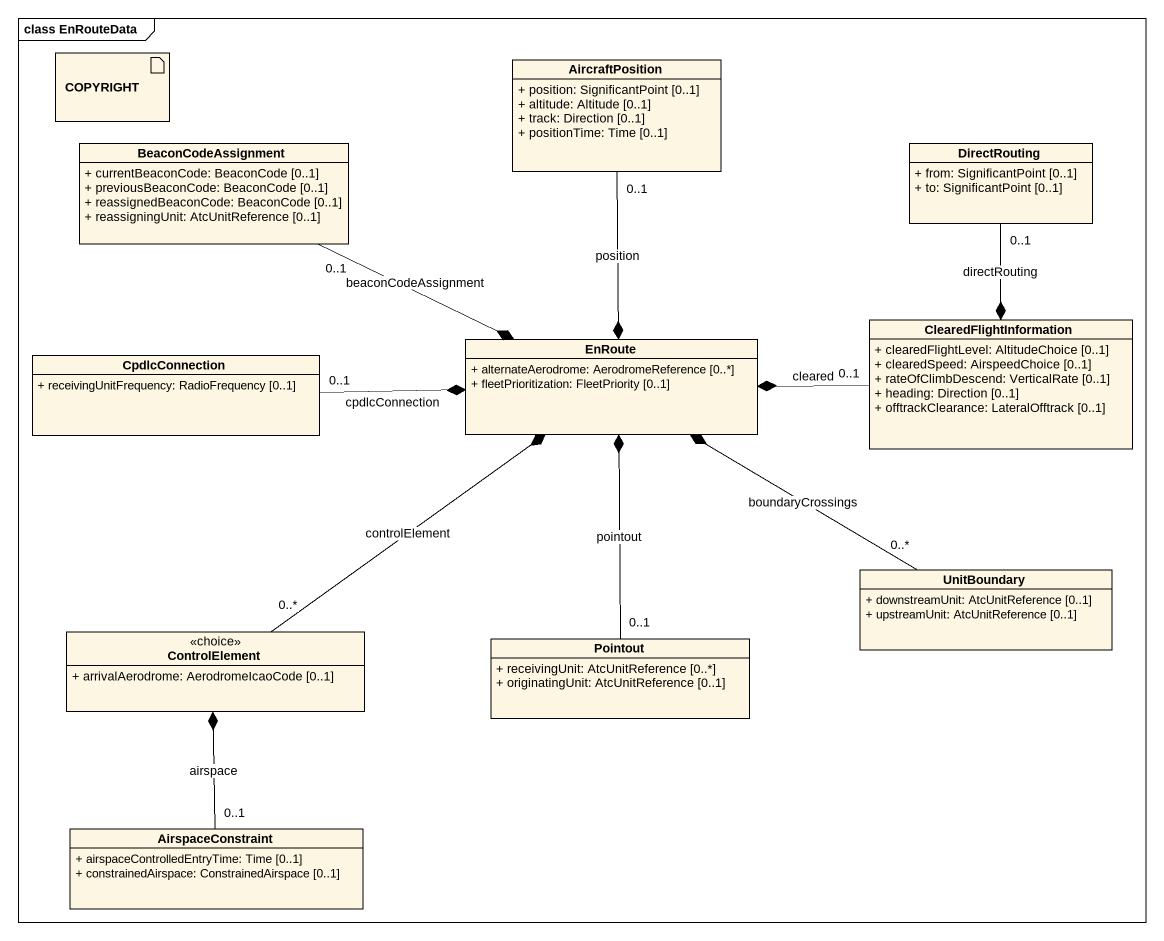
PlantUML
@startuml
mainframe class EnRouteData
allowmixing
hide circle
hide empty members
skinparam classAttributeIconSize 0
artifact COPYRIGHT
class AircraftPosition {
  + position: SignificantPoint [0..1]
  + altitude: Altitude [0..1]
  + track: Direction [0..1]
  + positionTime: Time [0..1]
}
class BeaconCodeAssignment {
  + currentBeaconCode: BeaconCode [0..1]
  + previousBeaconCode: BeaconCode [0..1]
  + reassignedBeaconCode: BeaconCode [0..1]
  + reassigningUnit: AtcUnitReference [0..1]
}
class DirectRouting {
  + from: SignificantPoint [0..1]
  + to: SignificantPoint [0..1]
}
class CpdlcConnection {
  + receivingUnitFrequency: RadioFrequency [0..1]
}
class EnRoute {
  + alternateAerodrome: AerodromeReference [0..*]
  + fleetPrioritization: FleetPriority [0..1]
}
class ClearedFlightInformation {
  + clearedFlightLevel: AltitudeChoice [0..1]
  + clearedSpeed: AirspeedChoice [0..1]
  + rateOfClimbDescend: VerticalRate [0..1]
  + heading: Direction [0..1]
  + offtrackClearance: LateralOfftrack [0..1]
}
class UnitBoundary {
  + downstreamUnit: AtcUnitReference [0..1]
  + upstreamUnit: AtcUnitReference [0..1]
}
class ControlElement <<choice>> {
  + arrivalAerodrome: AerodromeIcaoCode [0..1]
}
class Pointout {
  + receivingUnit: AtcUnitReference [0..*]
  + originatingUnit: AtcUnitReference [0..1]
}
class AirspaceConstraint {
  + airspaceControlledEntryTime: Time [0..1]
  + constrainedAirspace: ConstrainedAirspace [0..1]
}
EnRoute *-up- "0..1" AircraftPosition : position
EnRoute *-left- "0..1" BeaconCodeAssignment : beaconCodeAssignment
EnRoute *-left- "0..1" CpdlcConnection : cpdlcConnection
EnRoute *-right- "0..1" ClearedFlightInformation : cleared
EnRoute *-right- "0..*" UnitBoundary : boundaryCrossings
EnRoute *-- "0..*" ControlElement : controlElement
EnRoute *-- "0..1" Pointout : pointout
ClearedFlightInformation *-up- "0..1" DirectRouting : directRouting
ControlElement *-- "0..1" AirspaceConstraint : airspace
@enduml
